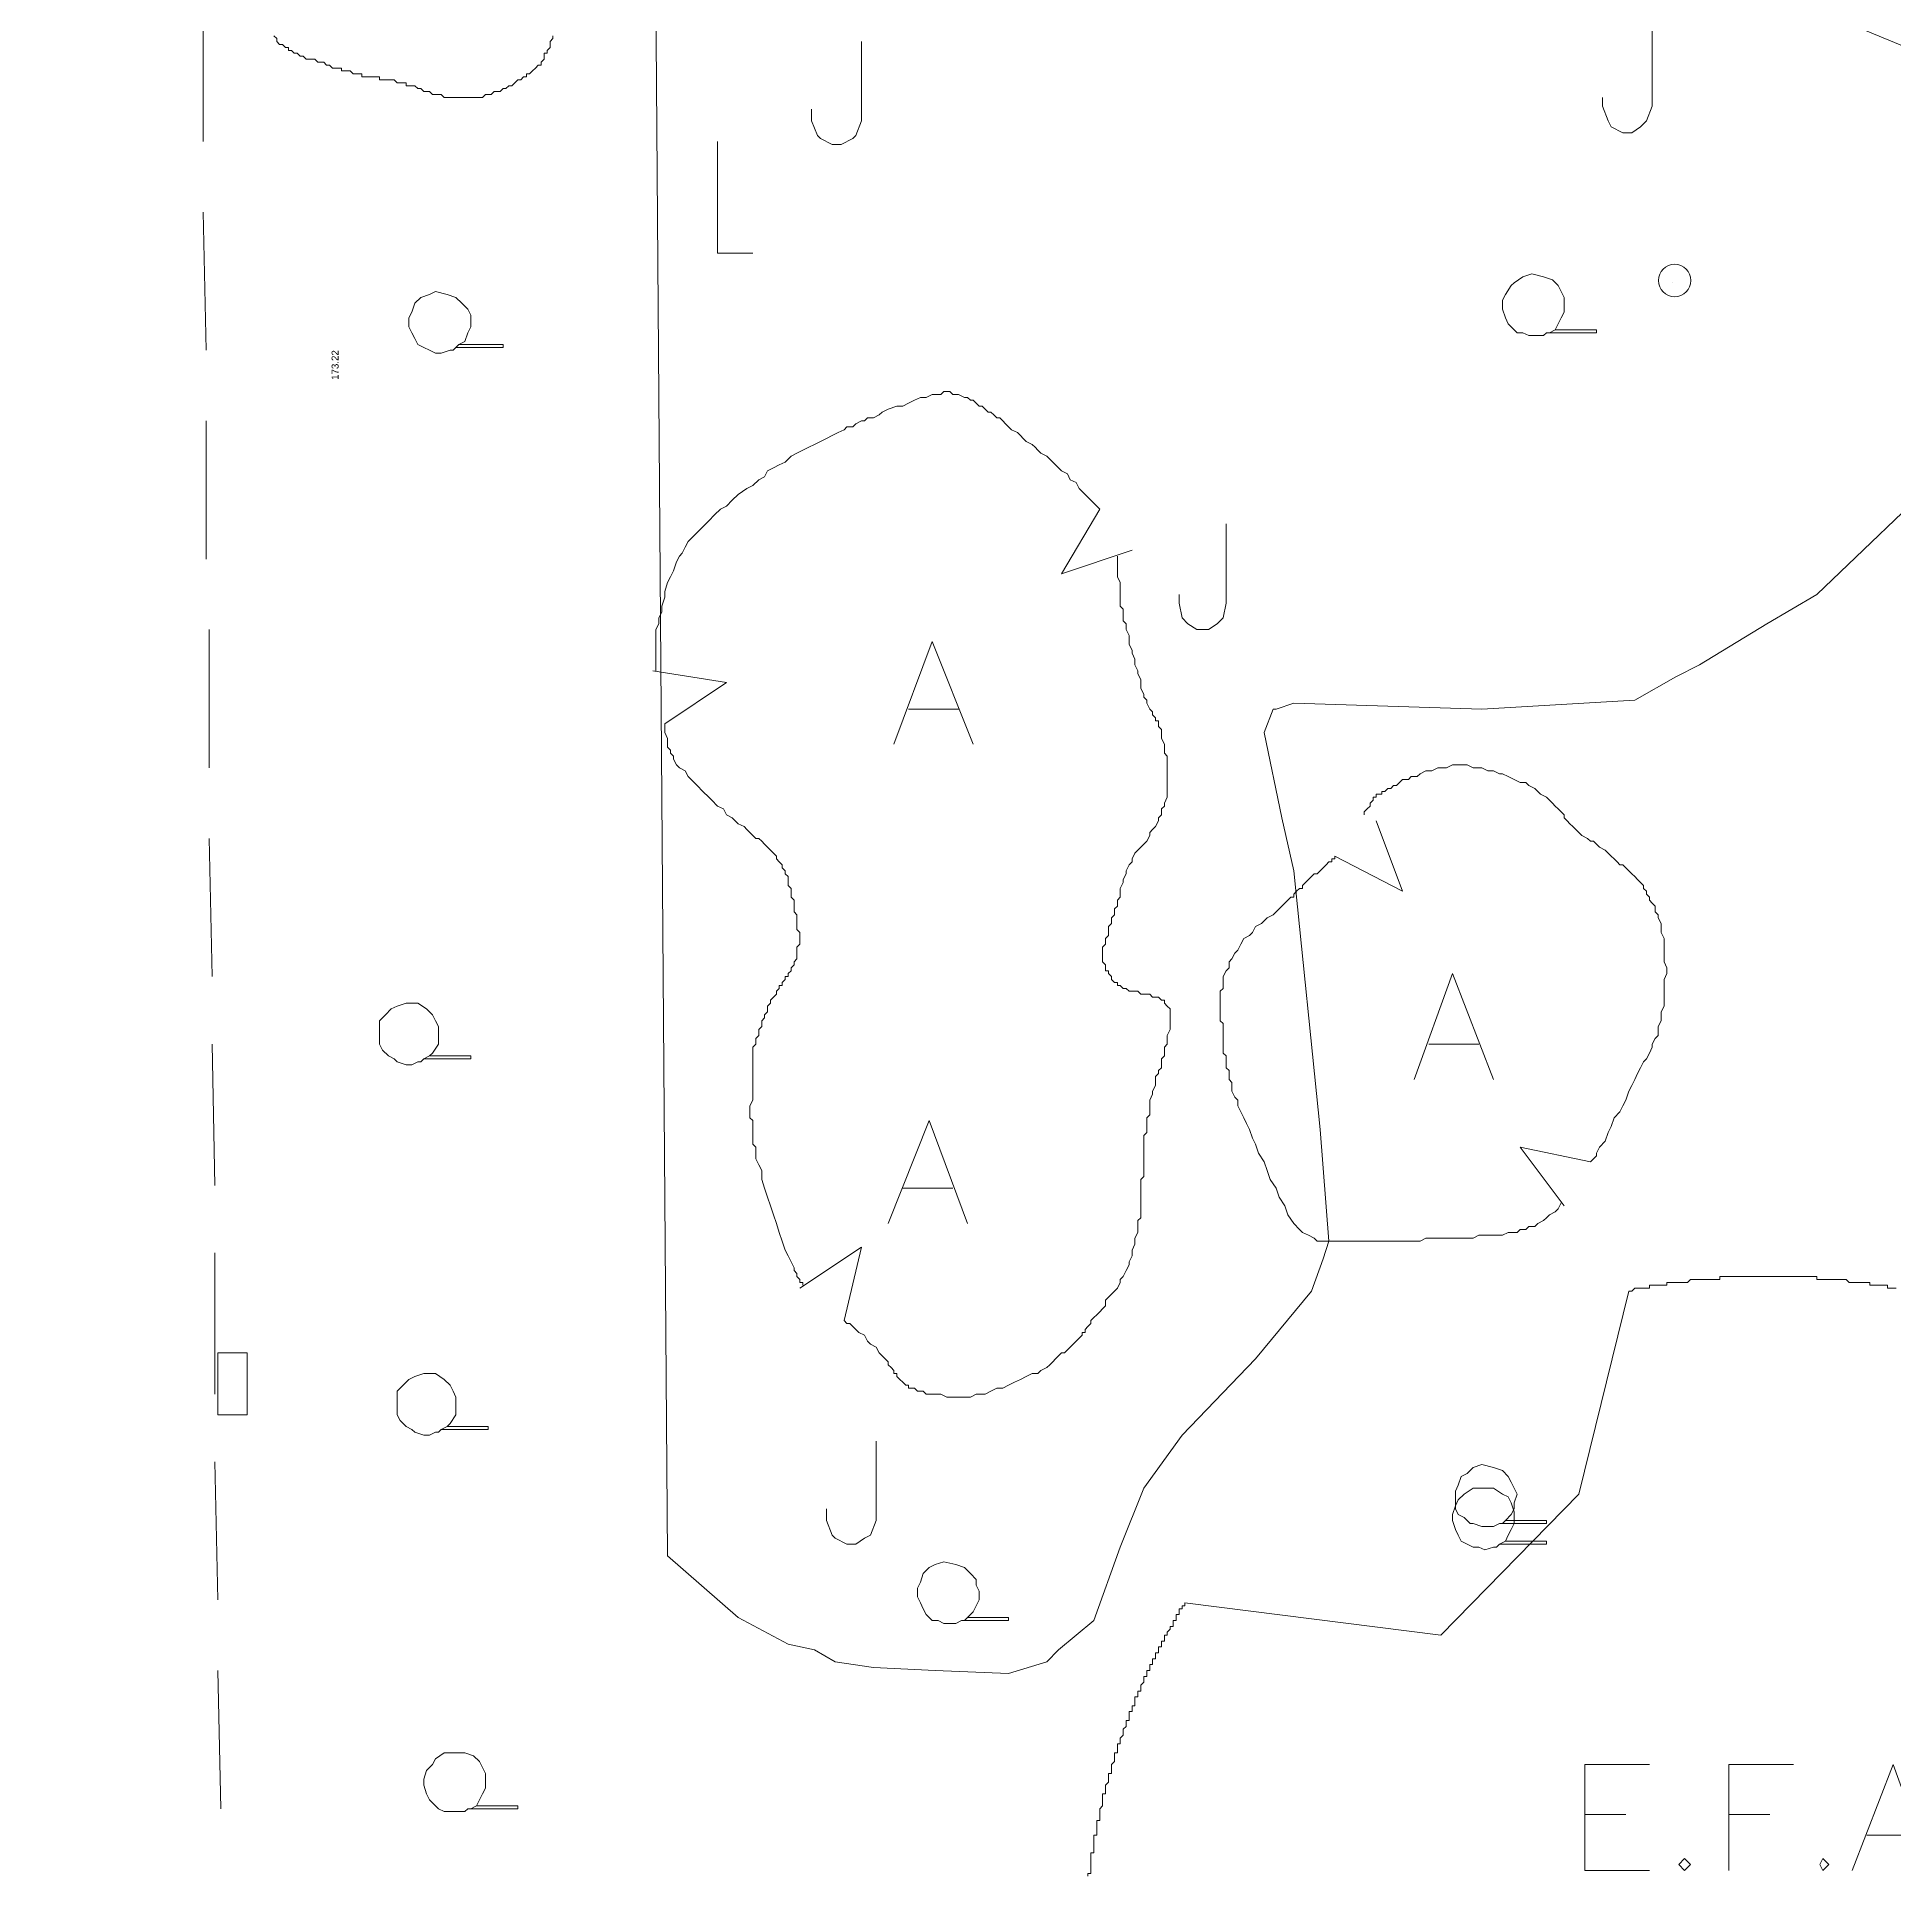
# Model space of a CAD drawing. Extents: x -2391 to 32076, y -11492 to 5852.
# Drawn here: x 4471.9 to 4525.4, y -1314.3 to -1261.4 of the extents above; entities that cross this region are included whole.
import ezdxf

# ---------------------------------------------------------------- set-up
doc = ezdxf.new("R2010")
doc.units = 0
doc.header["$LTSCALE"] = 7
doc.header["$PDSIZE"] = 0.02
doc.layers.get('0').update_dxf_attribs({"linetype": 'CONTINUOUS'})
doc.layers.get('DEFPOINTS').update_dxf_attribs({"linetype": 'CONTINUOUS'})
for name, color, linetype in [('ALVE-CT', 3, 'CONTINUOUS'), ('PDF_A133 - CANTEIRO_JARDIM_ESTUFA', 7, 'CONTINUOUS'), ('PDF_A139 - ESPACO_FISICO_ALTERADO', 7, 'CONTINUOUS'), ('PDF_C301 - MEIO_FIO_2D', 7, 'CONTINUOUS'), ('PDF_C317 - BOCA_LOBO', 7, 'CONTINUOUS'), ('PDF_F601 - LIMITE_VEGETACAO', 7, 'CONTINUOUS'), ('PDF_F602 - ARVORE_ISOLADA', 7, 'CONTINUOUS'), ('PDF_F604 - TXT_AGRUPAMENTO_ARVORE', 7, 'CONTINUOUS'), ('PDF_I902 - LUMINARIA', 7, 'CONTINUOUS'), ('PDF_I903 - POSTE', 7, 'CONTINUOUS')]:
    doc.layers.add(name, color=color, linetype=linetype)
doc.styles.add('ARIAL', font='arial.ttf')
doc.dimstyles.new('COTA50_limpa', dxfattribs={"dimscale": 0.5, "dimtxt": 0.4, "dimasz": 0.02, "dimexe": 0.2, "dimexo": 0.1, "dimgap": 0.02, "dimtad": 0, "dimzin": 4, "dimdsep": 46, "dimtxsty": 'ARIAL', "dimblk": 'NONE', "dimcen": 0.1, "dimdle": 0.2, "dimse1": 1, "dimse2": 1, "dimsd1": 1, "dimsd2": 1, "dimclrd": 1, "dimclre": 1, "dimclrt": 2, "dimadec": 0, "dimazin": 0, "dimtfac": 1, "dimtmove": 2, "dimatfit": 3, "dimldrblk": 'NONE', "dimfxl": 0.2, "dimtolj": 1, "dimtzin": 4, "dimarcsym": 0})

# ---------------------------------------------------------------- blocks, each defined once
blk = doc.blocks.new('*D24')
at = {"layer": 'DEFPOINTS', "color": 0, "transparency": 16777216}
for p in [(4484.843, -1184.242), (4480.514, -1357.464), (4482.133, -1357.464)]:
    blk.add_point(p, dxfattribs=at)
at = {"layer": 'ALVE-CT', "color": 2, "transparency": 16777216, "insert": (4480.514, -1270.853), "char_height": 0.2, "attachment_point": 5, "rotation": 90, "style": 'ARIAL'}
blk.add_mtext('\\A1;173.22', dxfattribs=at)
blk = doc.blocks.new('_NONE')
at = {"color": 0, "linetype": 'ByBlock'}
blk.add_circle((0, 0), 0.25, dxfattribs=at)

msp = doc.modelspace()

# ---------------------------------------------------------------- linework, layer by layer
at = {"layer": 'ALVE-CT'}
msp.add_circle((4550.796, -1271.53), 500, dxfattribs=at)
at = {"layer": 'PDF_A133 - CANTEIRO_JARDIM_ESTUFA', "lineweight": 9}
for points in [[(4525.989, -1261.794), (4520.063, -1259.339)], [(4489.753, -1260.185), (4490.092, -1305.142), (4492.124, -1306.92), (4493.563, -1307.682), (4494.325, -1307.851), (4494.918, -1308.19), (4496.018, -1308.359), (4497.796, -1308.444), (4499.913, -1308.528), (4501.013, -1308.19), (4501.352, -1307.851), (4502.368, -1307.004), (4503.13, -1304.888), (4503.807, -1303.194), (4504.908, -1301.67), (4507.024, -1299.469), (4508.633, -1297.522), (4508.972, -1296.591), (4509.141, -1296.083), (4508.887, -1292.865), (4508.125, -1285.415), (4507.786, -1283.891), (4507.278, -1281.436), (4507.532, -1280.758), (4507.617, -1280.758), (4508.125, -1280.589), (4513.544, -1280.758), (4517.946, -1280.504), (4519.131, -1279.827), (4519.809, -1279.489), (4521.756, -1278.303), (4523.195, -1277.457), (4527.005, -1273.816)], [(4518.454, -1261.116), (4518.454, -1263.402), (4518.285, -1263.826), (4518.115, -1263.995), (4517.861, -1264.164), (4517.607, -1264.164), (4517.269, -1263.995), (4517.184, -1263.826), (4517.015, -1263.402), (4517.015, -1263.148)], [(4495.68, -1261.54), (4495.68, -1263.826), (4495.51, -1264.249), (4495.426, -1264.334), (4495.087, -1264.503), (4494.833, -1264.503), (4494.494, -1264.334), (4494.41, -1264.249), (4494.24, -1263.826), (4494.24, -1263.487)], [(4506.178, -1275.425), (4506.178, -1277.711), (4506.093, -1278.134), (4505.924, -1278.303), (4505.67, -1278.473), (4505.331, -1278.473), (4505.077, -1278.303), (4504.908, -1278.134), (4504.823, -1277.711), (4504.823, -1277.457)], [(4496.103, -1301.84), (4496.103, -1304.126), (4495.934, -1304.549), (4495.764, -1304.634), (4495.51, -1304.803), (4495.256, -1304.803), (4494.918, -1304.634), (4494.833, -1304.549), (4494.664, -1304.126), (4494.664, -1303.787)]]:
    msp.add_lwpolyline(points, dxfattribs=at)
at = {"layer": 'PDF_A139 - ESPACO_FISICO_ALTERADO', "lineweight": 9}
for points in [[(4502.199, -1314.37), (4502.199, -1314.285), (4502.283, -1314.285), (4502.283, -1314.201), (4502.283, -1314.116), (4502.283, -1314.031), (4502.283, -1313.947), (4502.283, -1313.862), (4502.283, -1313.777), (4502.283, -1313.693), (4502.368, -1313.693), (4502.368, -1313.608), (4502.368, -1313.523), (4502.368, -1313.439), (4502.368, -1313.354), (4502.368, -1313.269), (4502.368, -1313.185), (4502.453, -1313.185), (4502.453, -1313.1), (4502.453, -1313.015), (4502.453, -1312.931), (4502.453, -1312.846), (4502.453, -1312.761), (4502.537, -1312.761), (4502.537, -1312.677), (4502.537, -1312.592), (4502.537, -1312.507), (4502.537, -1312.423), (4502.622, -1312.338), (4502.622, -1312.253), (4502.622, -1312.169), (4502.622, -1312.084), (4502.622, -1311.999), (4502.707, -1311.999), (4502.707, -1311.915), (4502.707, -1311.83), (4502.707, -1311.745), (4502.791, -1311.661), (4502.791, -1311.576), (4502.791, -1311.491), (4502.791, -1311.407), (4502.876, -1311.407), (4502.876, -1311.322), (4502.876, -1311.237), (4502.876, -1311.153), (4502.961, -1311.068), (4502.961, -1310.983), (4502.961, -1310.899), (4502.961, -1310.814), (4503.045, -1310.814), (4503.045, -1310.729), (4503.045, -1310.645), (4503.045, -1310.56), (4503.13, -1310.56), (4503.13, -1310.475), (4503.13, -1310.391), (4503.215, -1310.306), (4503.215, -1310.221), (4503.215, -1310.137), (4503.299, -1310.052), (4503.299, -1309.967), (4503.299, -1309.883), (4503.384, -1309.883), (4503.384, -1309.798), (4503.384, -1309.713), (4503.384, -1309.629), (4503.469, -1309.629), (4503.469, -1309.544), (4503.469, -1309.46), (4503.553, -1309.46), (4503.553, -1309.375), (4503.553, -1309.29), (4503.553, -1309.206), (4503.638, -1309.206), (4503.638, -1309.121), (4503.638, -1309.036), (4503.723, -1309.036), (4503.723, -1308.952), (4503.723, -1308.867), (4503.807, -1308.782), (4503.807, -1308.698), (4503.807, -1308.613), (4503.892, -1308.613), (4503.892, -1308.528), (4503.892, -1308.444), (4503.977, -1308.444), (4503.977, -1308.359), (4503.977, -1308.274), (4504.061, -1308.274), (4504.061, -1308.19), (4504.061, -1308.105), (4504.146, -1308.105), (4504.146, -1308.02), (4504.146, -1307.936), (4504.231, -1307.936), (4504.231, -1307.851), (4504.231, -1307.766), (4504.315, -1307.766), (4504.315, -1307.682), (4504.315, -1307.597), (4504.4, -1307.597), (4504.4, -1307.512), (4504.4, -1307.428), (4504.485, -1307.428), (4504.485, -1307.343), (4504.569, -1307.258), (4504.569, -1307.174), (4504.654, -1307.174), (4504.654, -1307.089), (4504.654, -1307.004), (4504.739, -1307.004), (4504.739, -1306.92), (4504.739, -1306.835), (4504.823, -1306.835), (4504.823, -1306.75), (4504.823, -1306.666), (4504.908, -1306.666), (4504.908, -1306.581), (4504.993, -1306.581), (4504.993, -1306.496), (4512.358, -1307.428), (4516.337, -1303.364), (4517.777, -1297.522), (4517.861, -1297.522), (4517.946, -1297.437), (4518.031, -1297.437), (4518.115, -1297.437), (4518.2, -1297.437), (4518.285, -1297.437), (4518.369, -1297.437), (4518.369, -1297.353), (4518.454, -1297.353), (4518.539, -1297.353), (4518.623, -1297.353), (4518.708, -1297.353), (4518.793, -1297.353), (4518.877, -1297.353), (4518.877, -1297.268), (4518.962, -1297.268), (4519.047, -1297.268), (4519.131, -1297.268), (4519.216, -1297.268), (4519.301, -1297.268), (4519.385, -1297.268), (4519.47, -1297.268), (4519.555, -1297.183), (4519.639, -1297.183), (4519.724, -1297.183), (4519.809, -1297.183), (4519.893, -1297.183), (4519.978, -1297.183), (4520.063, -1297.183), (4520.147, -1297.183), (4520.232, -1297.183), (4520.317, -1297.183), (4520.401, -1297.183), (4520.401, -1297.099), (4520.486, -1297.099), (4520.571, -1297.099), (4520.655, -1297.099), (4520.74, -1297.099), (4520.825, -1297.099), (4520.909, -1297.099), (4520.994, -1297.099), (4521.079, -1297.099), (4521.163, -1297.099), (4521.248, -1297.099), (4521.333, -1297.099), (4521.417, -1297.099), (4521.502, -1297.099), (4521.587, -1297.099), (4521.671, -1297.099), (4521.756, -1297.099), (4521.841, -1297.099), (4521.925, -1297.099), (4522.01, -1297.099), (4522.095, -1297.099), (4522.179, -1297.099), (4522.264, -1297.099), (4522.349, -1297.099), (4522.433, -1297.099), (4522.518, -1297.099), (4522.603, -1297.099), (4522.687, -1297.099), (4522.772, -1297.099), (4522.857, -1297.099), (4522.941, -1297.099), (4523.026, -1297.099), (4523.111, -1297.099), (4523.195, -1297.099), (4523.195, -1297.183), (4523.28, -1297.183), (4523.365, -1297.183), (4523.449, -1297.183), (4523.534, -1297.183), (4523.619, -1297.183), (4523.703, -1297.183), (4523.788, -1297.183), (4523.873, -1297.183), (4523.957, -1297.183), (4524.042, -1297.183), (4524.127, -1297.268), (4524.211, -1297.268), (4524.296, -1297.268), (4524.381, -1297.268), (4524.465, -1297.268), (4524.55, -1297.268), (4524.635, -1297.268), (4524.719, -1297.268), (4524.719, -1297.353), (4524.804, -1297.353), (4524.889, -1297.353), (4524.973, -1297.353), (4525.058, -1297.353), (4525.142, -1297.353), (4525.227, -1297.353), (4525.227, -1297.437), (4525.312, -1297.437), (4525.396, -1297.437), (4525.481, -1297.437)], [(4518.369, -1314.201), (4516.507, -1314.201), (4516.507, -1311.153), (4518.369, -1311.153)], [(4520.655, -1314.201), (4520.655, -1311.153), (4522.518, -1311.153)], [(4524.211, -1314.201), (4525.396, -1311.153), (4526.497, -1314.201)], [(4516.507, -1312.592), (4517.692, -1312.592)], [(4520.655, -1312.592), (4521.841, -1312.592)], [(4524.635, -1313.185), (4526.074, -1313.185)]]:
    msp.add_lwpolyline(points, dxfattribs=at)
for points in [[(4519.385, -1313.862), (4519.216, -1314.031), (4519.385, -1314.201), (4519.555, -1314.031)], [(4523.365, -1313.862), (4523.28, -1314.031), (4523.365, -1314.201), (4523.534, -1314.031)]]:
    msp.add_lwpolyline(points, close=True, dxfattribs=at)
at = {"layer": 'PDF_C301 - MEIO_FIO_2D', "lineweight": 9}
for points in [[(4476.715, -1260.439), (4476.715, -1264.418)], [(4476.715, -1266.45), (4476.799, -1270.43)], [(4476.799, -1272.461), (4476.799, -1276.441)], [(4476.884, -1278.473), (4476.884, -1282.452)], [(4476.884, -1284.484), (4476.969, -1288.463)], [(4476.969, -1290.41), (4477.053, -1294.474)], [(4477.053, -1296.421), (4477.053, -1300.485)], [(4477.053, -1302.432), (4477.138, -1306.412)], [(4477.138, -1308.444), (4477.223, -1312.423)]]:
    msp.add_lwpolyline(points, dxfattribs=at)
at = {"layer": 'PDF_C317 - BOCA_LOBO', "lineweight": 9}
msp.add_lwpolyline([(4477.138, -1299.3), (4477.138, -1301.078), (4477.985, -1301.078), (4477.985, -1299.3)], close=True, dxfattribs=at)
at = {"layer": 'PDF_F601 - LIMITE_VEGETACAO', "lineweight": 9}
for points in [[(4486.79, -1261.37), (4486.79, -1261.455), (4486.705, -1261.54), (4486.705, -1261.624), (4486.705, -1261.709), (4486.62, -1261.794), (4486.62, -1261.878), (4486.536, -1261.878), (4486.536, -1261.963), (4486.536, -1262.048), (4486.451, -1262.132), (4486.451, -1262.217), (4486.366, -1262.217), (4486.282, -1262.302), (4486.197, -1262.386), (4486.113, -1262.471), (4486.028, -1262.471), (4486.028, -1262.556), (4485.943, -1262.556), (4485.859, -1262.64), (4485.774, -1262.64), (4485.689, -1262.725), (4485.605, -1262.81), (4485.52, -1262.81), (4485.435, -1262.894), (4485.351, -1262.894), (4485.266, -1262.979), (4485.097, -1262.979), (4485.012, -1263.064), (4484.927, -1263.064), (4484.843, -1263.064), (4484.758, -1263.148), (4484.673, -1263.148), (4484.589, -1263.148), (4484.504, -1263.148), (4484.419, -1263.148), (4484.25, -1263.148), (4484.165, -1263.148), (4484.081, -1263.148), (4483.996, -1263.148), (4483.827, -1263.148), (4483.742, -1263.148), (4483.657, -1263.148), (4483.573, -1263.064), (4483.488, -1263.064), (4483.403, -1263.064), (4483.319, -1263.064), (4483.234, -1262.979), (4483.149, -1262.979), (4483.065, -1262.979), (4482.98, -1262.894), (4482.895, -1262.894), (4482.811, -1262.81), (4482.726, -1262.81), (4482.641, -1262.81), (4482.557, -1262.81), (4482.557, -1262.725), (4482.472, -1262.725), (4482.387, -1262.725), (4482.303, -1262.725), (4482.218, -1262.64), (4482.133, -1262.64), (4482.049, -1262.64), (4481.964, -1262.64), (4481.879, -1262.64), (4481.795, -1262.64), (4481.795, -1262.556), (4481.71, -1262.556), (4481.625, -1262.556), (4481.541, -1262.556), (4481.456, -1262.556), (4481.371, -1262.556), (4481.287, -1262.556), (4481.287, -1262.471), (4481.202, -1262.471), (4481.117, -1262.471), (4481.033, -1262.471), (4480.948, -1262.386), (4480.863, -1262.386), (4480.779, -1262.386), (4480.694, -1262.386), (4480.694, -1262.302), (4480.609, -1262.302), (4480.525, -1262.302), (4480.44, -1262.302), (4480.355, -1262.217), (4480.271, -1262.217), (4480.186, -1262.132), (4480.101, -1262.132), (4480.017, -1262.132), (4479.932, -1262.048), (4479.847, -1262.048), (4479.678, -1262.048), (4479.593, -1261.963), (4479.509, -1261.963), (4479.424, -1261.878), (4479.339, -1261.878), (4479.255, -1261.794), (4479.17, -1261.794), (4479.17, -1261.709), (4479.085, -1261.709), (4479.001, -1261.624), (4478.916, -1261.624), (4478.831, -1261.54), (4478.831, -1261.455), (4478.747, -1261.37)], [(4489.753, -1279.658), (4489.753, -1279.573), (4489.753, -1279.489), (4489.753, -1279.404), (4489.753, -1279.235), (4489.753, -1279.15), (4489.753, -1279.065), (4489.753, -1278.981), (4489.753, -1278.896), (4489.753, -1278.727), (4489.753, -1278.642), (4489.753, -1278.473), (4489.838, -1278.303), (4489.838, -1278.134), (4489.922, -1277.965), (4489.922, -1277.795), (4490.007, -1277.541), (4490.007, -1277.372), (4490.092, -1277.118), (4490.176, -1276.949), (4490.261, -1276.779), (4490.346, -1276.525), (4490.43, -1276.356), (4490.515, -1276.271), (4490.6, -1276.102), (4490.684, -1275.933), (4490.854, -1275.763), (4490.938, -1275.679), (4491.108, -1275.509), (4491.277, -1275.34), (4491.446, -1275.171), (4491.616, -1275.001), (4491.785, -1274.917), (4491.954, -1274.747), (4492.124, -1274.578), (4492.378, -1274.409), (4492.547, -1274.324), (4492.716, -1274.155), (4492.886, -1274.07), (4492.97, -1273.901), (4493.14, -1273.816), (4493.309, -1273.731), (4493.478, -1273.647), (4493.648, -1273.477), (4493.817, -1273.393), (4493.986, -1273.308), (4494.156, -1273.223), (4494.325, -1273.139), (4494.494, -1273.054), (4494.664, -1272.969), (4494.833, -1272.885), (4495.002, -1272.8), (4495.172, -1272.715), (4495.256, -1272.631), (4495.426, -1272.631), (4495.51, -1272.546), (4495.68, -1272.461), (4495.764, -1272.461), (4495.849, -1272.377), (4496.018, -1272.377), (4496.187, -1272.292), (4496.272, -1272.207), (4496.441, -1272.123), (4496.695, -1272.038), (4496.865, -1272.038), (4497.034, -1271.953), (4497.203, -1271.869), (4497.373, -1271.784), (4497.542, -1271.784), (4497.711, -1271.699), (4497.796, -1271.699), (4497.965, -1271.699), (4498.05, -1271.615), (4498.135, -1271.615), (4498.219, -1271.615), (4498.304, -1271.699), (4498.389, -1271.699), (4498.473, -1271.699), (4498.643, -1271.784), (4498.727, -1271.784), (4498.812, -1271.869), (4498.897, -1271.869), (4498.981, -1271.953), (4499.066, -1272.038), (4499.151, -1272.038), (4499.235, -1272.123), (4499.32, -1272.207), (4499.405, -1272.207), (4499.489, -1272.292), (4499.574, -1272.377), (4499.659, -1272.377), (4499.743, -1272.461), (4499.828, -1272.546), (4499.913, -1272.631), (4499.997, -1272.715), (4500.167, -1272.8), (4500.251, -1272.885), (4500.336, -1272.969), (4500.421, -1273.054), (4500.59, -1273.139), (4500.675, -1273.223), (4500.759, -1273.308), (4500.844, -1273.393), (4501.013, -1273.477), (4501.098, -1273.562), (4501.267, -1273.731), (4501.352, -1273.816), (4501.437, -1273.901), (4501.606, -1273.985), (4501.691, -1274.155), (4501.86, -1274.239), (4501.945, -1274.409), (4502.114, -1274.578), (4502.199, -1274.663), (4502.368, -1274.832), (4502.453, -1274.917), (4502.537, -1275.001), (4501.437, -1276.864), (4503.469, -1276.187)], [(4493.902, -1297.437), (4495.68, -1296.252), (4495.172, -1298.369), (4495.256, -1298.453), (4495.341, -1298.453), (4495.426, -1298.538), (4495.595, -1298.707), (4495.764, -1298.792), (4495.849, -1298.961), (4495.934, -1299.046), (4496.103, -1299.131), (4496.187, -1299.3), (4496.272, -1299.385), (4496.357, -1299.469), (4496.441, -1299.554), (4496.441, -1299.639), (4496.526, -1299.723), (4496.611, -1299.808), (4496.611, -1299.892), (4496.695, -1299.892), (4496.695, -1299.977), (4496.78, -1300.062), (4496.865, -1300.146), (4496.949, -1300.231), (4497.034, -1300.231), (4497.034, -1300.316), (4497.119, -1300.316), (4497.203, -1300.316), (4497.288, -1300.4), (4497.373, -1300.4), (4497.457, -1300.4), (4497.542, -1300.485), (4497.627, -1300.485), (4497.711, -1300.485), (4497.881, -1300.485), (4497.965, -1300.485), (4498.135, -1300.57), (4498.219, -1300.57), (4498.304, -1300.57), (4498.473, -1300.57), (4498.558, -1300.57), (4498.727, -1300.57), (4498.812, -1300.57), (4498.981, -1300.485), (4499.151, -1300.485), (4499.235, -1300.485), (4499.405, -1300.4), (4499.574, -1300.316), (4499.743, -1300.316), (4499.913, -1300.231), (4500.082, -1300.146), (4500.251, -1300.062), (4500.421, -1299.977), (4500.59, -1299.892), (4500.759, -1299.892), (4500.844, -1299.808), (4501.013, -1299.723), (4501.098, -1299.639), (4501.183, -1299.554), (4501.267, -1299.469), (4501.352, -1299.385), (4501.437, -1299.3), (4501.521, -1299.3), (4501.606, -1299.215), (4501.691, -1299.131), (4501.775, -1299.046), (4501.86, -1298.961), (4501.945, -1298.877), (4502.029, -1298.792), (4502.029, -1298.707), (4502.114, -1298.707), (4502.114, -1298.623), (4502.199, -1298.538), (4502.283, -1298.453), (4502.283, -1298.369), (4502.368, -1298.284), (4502.453, -1298.199), (4502.537, -1298.115), (4502.622, -1298.03), (4502.707, -1297.945), (4502.707, -1297.776), (4502.791, -1297.691), (4502.876, -1297.607), (4502.961, -1297.522), (4503.045, -1297.437), (4503.13, -1297.268), (4503.13, -1297.183), (4503.215, -1297.099), (4503.299, -1296.929), (4503.384, -1296.76), (4503.384, -1296.675), (4503.469, -1296.506), (4503.469, -1296.337), (4503.553, -1296.167), (4503.553, -1295.998), (4503.638, -1295.829), (4503.638, -1295.659), (4503.638, -1295.49), (4503.723, -1295.405), (4503.723, -1295.236), (4503.723, -1295.151), (4503.723, -1294.982), (4503.723, -1294.897), (4503.723, -1294.728), (4503.723, -1294.643), (4503.723, -1294.559), (4503.723, -1294.474), (4503.723, -1294.305), (4503.807, -1294.22), (4503.807, -1294.135), (4503.807, -1294.051), (4503.807, -1293.966), (4503.807, -1293.881), (4503.807, -1293.712), (4503.807, -1293.627), (4503.807, -1293.543), (4503.807, -1293.458), (4503.807, -1293.373), (4503.807, -1293.289), (4503.807, -1293.204), (4503.807, -1293.035), (4503.892, -1292.95), (4503.892, -1292.781), (4503.892, -1292.696), (4503.892, -1292.527), (4503.977, -1292.442), (4503.977, -1292.273), (4503.977, -1292.103), (4503.977, -1292.019), (4504.061, -1291.849), (4504.061, -1291.765), (4504.146, -1291.595), (4504.146, -1291.511), (4504.146, -1291.341), (4504.231, -1291.257), (4504.231, -1291.172), (4504.315, -1291.087), (4504.315, -1291.003), (4504.315, -1290.918), (4504.315, -1290.833), (4504.4, -1290.749), (4504.4, -1290.664), (4504.4, -1290.579), (4504.4, -1290.495), (4504.485, -1290.41), (4504.485, -1290.325), (4504.485, -1290.241), (4504.485, -1290.156), (4504.569, -1289.987), (4504.569, -1289.902), (4504.569, -1289.818), (4504.569, -1289.733), (4504.569, -1289.648), (4504.569, -1289.564), (4504.569, -1289.479), (4504.569, -1289.394), (4504.485, -1289.31), (4504.4, -1289.225), (4504.4, -1289.14), (4504.315, -1289.14), (4504.231, -1289.056), (4504.061, -1289.056), (4503.977, -1288.971), (4503.892, -1288.971), (4503.723, -1288.971), (4503.638, -1288.886), (4503.469, -1288.886), (4503.384, -1288.886), (4503.299, -1288.802), (4503.215, -1288.802), (4503.13, -1288.717), (4503.045, -1288.717), (4503.045, -1288.632), (4502.961, -1288.632), (4502.876, -1288.548), (4502.876, -1288.463), (4502.791, -1288.378), (4502.791, -1288.294), (4502.707, -1288.294), (4502.707, -1288.209), (4502.707, -1288.124), (4502.622, -1288.04), (4502.622, -1287.955), (4502.622, -1287.87), (4502.622, -1287.701), (4502.622, -1287.616), (4502.707, -1287.532), (4502.707, -1287.447), (4502.707, -1287.362), (4502.791, -1287.278), (4502.791, -1287.108), (4502.791, -1287.024), (4502.876, -1286.939), (4502.876, -1286.77), (4502.961, -1286.685), (4502.961, -1286.516), (4503.045, -1286.431), (4503.045, -1286.262), (4503.13, -1286.177), (4503.13, -1286.008), (4503.13, -1285.923), (4503.215, -1285.754), (4503.215, -1285.669), (4503.299, -1285.5), (4503.299, -1285.415), (4503.384, -1285.246), (4503.469, -1285.161), (4503.469, -1285.076), (4503.553, -1284.907), (4503.638, -1284.822), (4503.723, -1284.738), (4503.807, -1284.653), (4503.892, -1284.568), (4503.977, -1284.399), (4503.977, -1284.314), (4504.061, -1284.23), (4504.146, -1284.145), (4504.231, -1283.976), (4504.231, -1283.891), (4504.315, -1283.806), (4504.315, -1283.637), (4504.4, -1283.552), (4504.4, -1283.468), (4504.485, -1283.298), (4504.485, -1283.214), (4504.485, -1283.129), (4504.485, -1282.96), (4504.485, -1282.875), (4504.485, -1282.706), (4504.485, -1282.621), (4504.485, -1282.536), (4504.485, -1282.367), (4504.485, -1282.282), (4504.485, -1282.113), (4504.4, -1282.028), (4504.4, -1281.859), (4504.4, -1281.774), (4504.315, -1281.605), (4504.315, -1281.52), (4504.315, -1281.436), (4504.315, -1281.351), (4504.231, -1281.266), (4504.231, -1281.182), (4504.231, -1281.097), (4504.146, -1281.097), (4504.146, -1281.012), (4504.061, -1280.928), (4504.061, -1280.843), (4503.977, -1280.758), (4503.892, -1280.589), (4503.892, -1280.504), (4503.807, -1280.42), (4503.807, -1280.335), (4503.723, -1280.166), (4503.723, -1280.081), (4503.723, -1279.912), (4503.638, -1279.743), (4503.638, -1279.658), (4503.553, -1279.489), (4503.553, -1279.319), (4503.469, -1279.15), (4503.469, -1279.065), (4503.384, -1278.896), (4503.384, -1278.727), (4503.384, -1278.642), (4503.299, -1278.473), (4503.299, -1278.388), (4503.299, -1278.303), (4503.215, -1278.219), (4503.215, -1278.134), (4503.215, -1278.049), (4503.215, -1277.965), (4503.215, -1277.88), (4503.13, -1277.795), (4503.13, -1277.711), (4503.13, -1277.626), (4503.13, -1277.541), (4503.13, -1277.457), (4503.13, -1277.372), (4503.13, -1277.203), (4503.13, -1277.118), (4503.045, -1276.949), (4503.045, -1276.864), (4503.045, -1276.695), (4503.045, -1276.525), (4503.045, -1276.356)], [(4493.986, -1297.353), (4493.986, -1297.268), (4493.902, -1297.268), (4493.902, -1297.183), (4493.817, -1297.099), (4493.817, -1297.014), (4493.732, -1296.929), (4493.732, -1296.845), (4493.648, -1296.675), (4493.563, -1296.506), (4493.478, -1296.337), (4493.394, -1296.083), (4493.309, -1295.829), (4493.224, -1295.575), (4493.14, -1295.321), (4493.055, -1295.067), (4492.97, -1294.813), (4492.886, -1294.559), (4492.801, -1294.305), (4492.801, -1294.051), (4492.716, -1293.881), (4492.632, -1293.712), (4492.632, -1293.543), (4492.632, -1293.373), (4492.547, -1293.289), (4492.547, -1293.119), (4492.547, -1293.035), (4492.547, -1292.95), (4492.547, -1292.865), (4492.547, -1292.781), (4492.547, -1292.611), (4492.462, -1292.527), (4492.462, -1292.442), (4492.462, -1292.273), (4492.462, -1292.188), (4492.547, -1292.019), (4492.547, -1291.849), (4492.547, -1291.765), (4492.547, -1291.595), (4492.547, -1291.426), (4492.547, -1291.341), (4492.547, -1291.172), (4492.547, -1291.087), (4492.547, -1291.003), (4492.547, -1290.918), (4492.547, -1290.833), (4492.547, -1290.749), (4492.547, -1290.664), (4492.547, -1290.579), (4492.547, -1290.495), (4492.632, -1290.41), (4492.632, -1290.325), (4492.632, -1290.241), (4492.716, -1290.156), (4492.716, -1289.987), (4492.801, -1289.902), (4492.801, -1289.818), (4492.801, -1289.733), (4492.886, -1289.648), (4492.886, -1289.564), (4492.97, -1289.479), (4492.97, -1289.394), (4492.97, -1289.31), (4493.055, -1289.225), (4493.055, -1289.14), (4493.14, -1289.056), (4493.224, -1288.971), (4493.224, -1288.886), (4493.309, -1288.802), (4493.309, -1288.717), (4493.394, -1288.717), (4493.394, -1288.632), (4493.478, -1288.548), (4493.478, -1288.463), (4493.563, -1288.463), (4493.563, -1288.378), (4493.648, -1288.294), (4493.648, -1288.209), (4493.732, -1288.124), (4493.732, -1288.04), (4493.817, -1287.955), (4493.817, -1287.87), (4493.817, -1287.786), (4493.817, -1287.701), (4493.817, -1287.616), (4493.902, -1287.532), (4493.902, -1287.447), (4493.902, -1287.362), (4493.902, -1287.193), (4493.817, -1287.108), (4493.817, -1287.024), (4493.817, -1286.939), (4493.817, -1286.854), (4493.817, -1286.685), (4493.732, -1286.6), (4493.732, -1286.516), (4493.732, -1286.346), (4493.732, -1286.262), (4493.648, -1286.177), (4493.648, -1286.092), (4493.648, -1285.923), (4493.563, -1285.838), (4493.563, -1285.754), (4493.563, -1285.669), (4493.563, -1285.584), (4493.478, -1285.5), (4493.478, -1285.415), (4493.394, -1285.33), (4493.394, -1285.246), (4493.309, -1285.161), (4493.224, -1285.076), (4493.224, -1284.992), (4493.14, -1284.907), (4493.055, -1284.822), (4492.97, -1284.738), (4492.886, -1284.653), (4492.801, -1284.568), (4492.716, -1284.484), (4492.632, -1284.484), (4492.547, -1284.399), (4492.462, -1284.314), (4492.378, -1284.23), (4492.293, -1284.145), (4492.124, -1284.06), (4492.039, -1283.976), (4491.954, -1283.891), (4491.785, -1283.806), (4491.7, -1283.637), (4491.531, -1283.552), (4491.362, -1283.383), (4491.277, -1283.298), (4491.108, -1283.129), (4490.938, -1282.96), (4490.854, -1282.875), (4490.684, -1282.706), (4490.6, -1282.536), (4490.43, -1282.452), (4490.346, -1282.367), (4490.261, -1282.198), (4490.261, -1282.113), (4490.176, -1282.028), (4490.176, -1281.944), (4490.092, -1281.859), (4490.092, -1281.69), (4490.092, -1281.605), (4490.007, -1281.436), (4490.007, -1281.351), (4490.007, -1281.266), (4490.007, -1281.182), (4491.785, -1279.997), (4489.668, -1279.658)], [(4510.157, -1283.806), (4510.157, -1283.722), (4510.242, -1283.637), (4510.326, -1283.552), (4510.326, -1283.468), (4510.411, -1283.383), (4510.411, -1283.298), (4510.496, -1283.298), (4510.496, -1283.214), (4510.58, -1283.214), (4510.665, -1283.214), (4510.665, -1283.129), (4510.75, -1283.129), (4510.834, -1283.044), (4510.919, -1283.044), (4511.004, -1282.96), (4511.088, -1282.96), (4511.173, -1282.875), (4511.258, -1282.79), (4511.427, -1282.79), (4511.512, -1282.706), (4511.681, -1282.706), (4511.766, -1282.621), (4511.935, -1282.536), (4512.104, -1282.536), (4512.274, -1282.452), (4512.358, -1282.452), (4512.528, -1282.452), (4512.697, -1282.367), (4512.866, -1282.367), (4512.951, -1282.367), (4513.12, -1282.367), (4513.29, -1282.452), (4513.374, -1282.452), (4513.544, -1282.452), (4513.713, -1282.536), (4513.882, -1282.536), (4514.052, -1282.621), (4514.136, -1282.621), (4514.306, -1282.706), (4514.475, -1282.79), (4514.644, -1282.875), (4514.814, -1282.875), (4514.898, -1282.96), (4515.068, -1283.044), (4515.152, -1283.129), (4515.237, -1283.214), (4515.406, -1283.298), (4515.491, -1283.383), (4515.575, -1283.468), (4515.66, -1283.552), (4515.745, -1283.637), (4515.829, -1283.722), (4515.914, -1283.806), (4515.914, -1283.891), (4515.999, -1283.976), (4516.083, -1284.06), (4516.168, -1284.145), (4516.253, -1284.23), (4516.337, -1284.314), (4516.422, -1284.399), (4516.591, -1284.484), (4516.676, -1284.568), (4516.761, -1284.568), (4516.845, -1284.653), (4516.93, -1284.738), (4517.099, -1284.822), (4517.184, -1284.907), (4517.269, -1284.992), (4517.353, -1285.076), (4517.438, -1285.161), (4517.523, -1285.246), (4517.607, -1285.246), (4517.692, -1285.33), (4517.777, -1285.415), (4517.861, -1285.5), (4517.946, -1285.584), (4518.031, -1285.669), (4518.115, -1285.754), (4518.2, -1285.838), (4518.2, -1285.923), (4518.285, -1286.008), (4518.285, -1286.092), (4518.369, -1286.177), (4518.369, -1286.262), (4518.454, -1286.346), (4518.539, -1286.431), (4518.539, -1286.6), (4518.623, -1286.685), (4518.623, -1286.77), (4518.708, -1286.939), (4518.708, -1287.108), (4518.708, -1287.193), (4518.793, -1287.362), (4518.793, -1287.532), (4518.793, -1287.701), (4518.793, -1287.87), (4518.793, -1288.04), (4518.877, -1288.209), (4518.877, -1288.378), (4518.793, -1288.548), (4518.793, -1288.717), (4518.793, -1288.886), (4518.793, -1289.056), (4518.793, -1289.225), (4518.793, -1289.31), (4518.708, -1289.479), (4518.708, -1289.648), (4518.708, -1289.733), (4518.623, -1289.902), (4518.623, -1289.987), (4518.623, -1290.156), (4518.539, -1290.241), (4518.454, -1290.41), (4518.454, -1290.495), (4518.369, -1290.664), (4518.285, -1290.833), (4518.2, -1290.918), (4518.115, -1291.087), (4518.031, -1291.257), (4517.946, -1291.426), (4517.861, -1291.595), (4517.777, -1291.765), (4517.692, -1292.019), (4517.607, -1292.188), (4517.523, -1292.357), (4517.353, -1292.527), (4517.269, -1292.781), (4517.184, -1292.95), (4517.099, -1293.204), (4516.93, -1293.373), (4516.845, -1293.543), (4516.845, -1293.627), (4516.761, -1293.712), (4516.676, -1293.797), (4514.644, -1293.373), (4515.914, -1295.067)], [(4510.496, -1283.976), (4511.258, -1286.008), (4509.31, -1284.992), (4509.31, -1285.076), (4509.226, -1285.076), (4509.226, -1285.161), (4509.141, -1285.161), (4509.056, -1285.246), (4508.972, -1285.33), (4508.887, -1285.415), (4508.802, -1285.5), (4508.718, -1285.5), (4508.633, -1285.584), (4508.548, -1285.669), (4508.464, -1285.754), (4508.379, -1285.838), (4508.379, -1285.923), (4508.294, -1285.923), (4508.21, -1286.008), (4508.125, -1286.092), (4508.125, -1286.177), (4508.04, -1286.177), (4507.956, -1286.262), (4507.871, -1286.346), (4507.786, -1286.431), (4507.702, -1286.516), (4507.617, -1286.6), (4507.532, -1286.685), (4507.363, -1286.77), (4507.278, -1286.854), (4507.194, -1286.939), (4507.024, -1287.024), (4506.94, -1287.193), (4506.855, -1287.278), (4506.686, -1287.362), (4506.601, -1287.532), (4506.516, -1287.701), (4506.432, -1287.786), (4506.347, -1287.955), (4506.262, -1288.04), (4506.262, -1288.209), (4506.178, -1288.294), (4506.093, -1288.463), (4506.093, -1288.548), (4506.093, -1288.717), (4506.093, -1288.802), (4506.008, -1288.886), (4506.008, -1289.056), (4506.008, -1289.14), (4506.008, -1289.225), (4506.008, -1289.31), (4506.008, -1289.394), (4506.008, -1289.479), (4506.008, -1289.564), (4506.008, -1289.648), (4506.008, -1289.733), (4506.093, -1289.818), (4506.093, -1289.987), (4506.093, -1290.072), (4506.093, -1290.156), (4506.093, -1290.241), (4506.093, -1290.41), (4506.093, -1290.495), (4506.093, -1290.579), (4506.093, -1290.664), (4506.178, -1290.749), (4506.178, -1290.833), (4506.178, -1290.918), (4506.178, -1291.003), (4506.178, -1291.087), (4506.262, -1291.172), (4506.262, -1291.257), (4506.262, -1291.426), (4506.347, -1291.511), (4506.347, -1291.68), (4506.347, -1291.765), (4506.432, -1291.934), (4506.516, -1292.019), (4506.516, -1292.188), (4506.601, -1292.357), (4506.686, -1292.527), (4506.77, -1292.696), (4506.855, -1292.865), (4506.94, -1293.119), (4507.024, -1293.289), (4507.109, -1293.543), (4507.278, -1293.797), (4507.363, -1294.051), (4507.448, -1294.305), (4507.617, -1294.559), (4507.702, -1294.813), (4507.871, -1295.067), (4507.956, -1295.321), (4508.125, -1295.575), (4508.294, -1295.744), (4508.379, -1295.829), (4508.548, -1295.913), (4508.718, -1295.998), (4508.802, -1296.083), (4508.972, -1296.083), (4509.141, -1296.083), (4509.395, -1296.083), (4509.564, -1296.083), (4509.818, -1296.083), (4510.072, -1296.083), (4510.326, -1296.083), (4510.58, -1296.083), (4510.834, -1296.083), (4511.088, -1296.083), (4511.342, -1296.083), (4511.512, -1296.083), (4511.766, -1296.083), (4511.935, -1295.998), (4512.189, -1295.998), (4512.358, -1295.998), (4512.528, -1295.998), (4512.697, -1295.998), (4512.866, -1295.998), (4512.951, -1295.998), (4513.12, -1295.998), (4513.29, -1295.998), (4513.459, -1295.913), (4513.544, -1295.913), (4513.713, -1295.913), (4513.882, -1295.913), (4513.967, -1295.913), (4514.136, -1295.913), (4514.306, -1295.829), (4514.39, -1295.829), (4514.56, -1295.829), (4514.644, -1295.744), (4514.814, -1295.744), (4514.898, -1295.659), (4515.068, -1295.659), (4515.152, -1295.575), (4515.322, -1295.49), (4515.406, -1295.405), (4515.491, -1295.321), (4515.66, -1295.236), (4515.745, -1295.151), (4515.829, -1294.982)]]:
    msp.add_lwpolyline(points, dxfattribs=at)
at = {"layer": 'PDF_F602 - ARVORE_ISOLADA', "lineweight": 9}
for points in [[(4515.66, -1269.837), (4515.491, -1269.922), (4515.406, -1269.922), (4515.322, -1270.006), (4515.152, -1270.006), (4514.898, -1270.006), (4514.729, -1269.922), (4514.56, -1269.922), (4514.39, -1269.752), (4514.306, -1269.668), (4514.221, -1269.498), (4514.136, -1269.244), (4514.136, -1268.99), (4514.221, -1268.821), (4514.39, -1268.567), (4514.475, -1268.482), (4514.729, -1268.313), (4514.983, -1268.228), (4515.322, -1268.313), (4515.575, -1268.398), (4515.745, -1268.567), (4515.829, -1268.736), (4515.914, -1268.906), (4515.914, -1269.075), (4515.914, -1269.329), (4515.829, -1269.498), (4515.745, -1269.668), (4515.66, -1269.837), (4515.491, -1269.922), (4516.845, -1269.922), (4516.845, -1269.837)], [(4484.081, -1270.26), (4483.996, -1270.345), (4483.911, -1270.43), (4483.827, -1270.43), (4483.573, -1270.514), (4483.403, -1270.514), (4483.234, -1270.43), (4483.065, -1270.345), (4482.895, -1270.26), (4482.811, -1270.091), (4482.726, -1269.922), (4482.641, -1269.752), (4482.641, -1269.498), (4482.726, -1269.329), (4482.811, -1269.075), (4482.98, -1268.906), (4483.234, -1268.821), (4483.403, -1268.736), (4483.742, -1268.821), (4483.996, -1268.906), (4484.165, -1269.075), (4484.335, -1269.244), (4484.419, -1269.414), (4484.419, -1269.583), (4484.419, -1269.752), (4484.335, -1269.922), (4484.25, -1270.176), (4484.081, -1270.26), (4483.996, -1270.345), (4485.351, -1270.345), (4485.351, -1270.26)], [(4483.234, -1290.749), (4483.065, -1290.833), (4482.98, -1290.918), (4482.895, -1290.918), (4482.726, -1291.003), (4482.557, -1291.003), (4482.303, -1290.918), (4482.218, -1290.833), (4482.049, -1290.749), (4481.879, -1290.579), (4481.795, -1290.41), (4481.795, -1290.241), (4481.795, -1289.987), (4481.795, -1289.733), (4481.964, -1289.564), (4482.133, -1289.394), (4482.303, -1289.31), (4482.557, -1289.225), (4482.895, -1289.225), (4483.149, -1289.394), (4483.319, -1289.564), (4483.403, -1289.733), (4483.488, -1289.902), (4483.488, -1290.072), (4483.488, -1290.241), (4483.488, -1290.41), (4483.319, -1290.664), (4483.234, -1290.749), (4483.065, -1290.833), (4484.419, -1290.833), (4484.419, -1290.749)], [(4483.742, -1301.416), (4483.573, -1301.501), (4483.488, -1301.586), (4483.403, -1301.586), (4483.234, -1301.67), (4483.065, -1301.67), (4482.811, -1301.586), (4482.726, -1301.501), (4482.557, -1301.416), (4482.387, -1301.247), (4482.303, -1301.078), (4482.303, -1300.908), (4482.303, -1300.654), (4482.303, -1300.4), (4482.472, -1300.231), (4482.641, -1300.062), (4482.811, -1299.977), (4483.065, -1299.892), (4483.403, -1299.892), (4483.657, -1300.062), (4483.827, -1300.231), (4483.911, -1300.4), (4483.996, -1300.57), (4483.996, -1300.739), (4483.996, -1300.908), (4483.996, -1301.078), (4483.827, -1301.332), (4483.742, -1301.416), (4483.573, -1301.501), (4484.927, -1301.501), (4484.927, -1301.416)], [(4514.221, -1304.126), (4514.136, -1304.21), (4514.052, -1304.21), (4513.882, -1304.295), (4513.713, -1304.295), (4513.544, -1304.295), (4513.29, -1304.21), (4513.205, -1304.21), (4513.036, -1304.041), (4512.866, -1303.956), (4512.782, -1303.787), (4512.782, -1303.533), (4512.782, -1303.279), (4512.866, -1303.11), (4512.951, -1302.856), (4513.12, -1302.771), (4513.29, -1302.602), (4513.544, -1302.517), (4513.882, -1302.602), (4514.136, -1302.686), (4514.306, -1302.856), (4514.39, -1303.025), (4514.475, -1303.194), (4514.56, -1303.364), (4514.475, -1303.618), (4514.475, -1303.787), (4514.39, -1303.956), (4514.221, -1304.126), (4514.136, -1304.21), (4515.406, -1304.21), (4515.406, -1304.126)], [(4514.221, -1304.718), (4514.052, -1304.803), (4513.967, -1304.888), (4513.882, -1304.888), (4513.628, -1304.972), (4513.459, -1304.888), (4513.29, -1304.888), (4513.12, -1304.803), (4512.951, -1304.718), (4512.866, -1304.549), (4512.782, -1304.38), (4512.697, -1304.126), (4512.697, -1303.956), (4512.782, -1303.702), (4512.866, -1303.533), (4513.036, -1303.364), (4513.29, -1303.194), (4513.459, -1303.194), (4513.882, -1303.194), (4514.136, -1303.364), (4514.306, -1303.448), (4514.39, -1303.618), (4514.475, -1303.872), (4514.475, -1304.041), (4514.475, -1304.21), (4514.39, -1304.38), (4514.306, -1304.549), (4514.221, -1304.718), (4514.052, -1304.803), (4515.406, -1304.803), (4515.406, -1304.718)], [(4498.727, -1306.92), (4498.643, -1307.004), (4498.558, -1307.004), (4498.389, -1307.089), (4498.219, -1307.089), (4498.05, -1307.089), (4497.881, -1307.004), (4497.711, -1307.004), (4497.542, -1306.835), (4497.457, -1306.666), (4497.373, -1306.496), (4497.288, -1306.327), (4497.288, -1306.073), (4497.373, -1305.904), (4497.457, -1305.65), (4497.627, -1305.48), (4497.796, -1305.396), (4498.05, -1305.311), (4498.389, -1305.396), (4498.643, -1305.48), (4498.812, -1305.65), (4498.981, -1305.819), (4498.981, -1305.988), (4499.066, -1306.158), (4499.066, -1306.412), (4498.981, -1306.581), (4498.897, -1306.75), (4498.727, -1306.92), (4498.643, -1307.004), (4499.913, -1307.004), (4499.913, -1306.92)], [(4484.589, -1312.338), (4484.419, -1312.423), (4484.335, -1312.423), (4484.25, -1312.507), (4484.081, -1312.507), (4483.827, -1312.507), (4483.657, -1312.507), (4483.488, -1312.423), (4483.319, -1312.253), (4483.234, -1312.169), (4483.149, -1311.999), (4483.065, -1311.745), (4483.065, -1311.576), (4483.149, -1311.322), (4483.319, -1311.153), (4483.403, -1310.983), (4483.657, -1310.814), (4483.911, -1310.814), (4484.25, -1310.814), (4484.504, -1310.899), (4484.673, -1311.068), (4484.758, -1311.237), (4484.843, -1311.407), (4484.843, -1311.661), (4484.843, -1311.83), (4484.758, -1311.999), (4484.673, -1312.169), (4484.589, -1312.338), (4484.419, -1312.423), (4485.774, -1312.423), (4485.774, -1312.338)]]:
    msp.add_lwpolyline(points, close=True, dxfattribs=at)
at = {"layer": 'PDF_F604 - TXT_AGRUPAMENTO_ARVORE', "lineweight": 9}
for points in [[(4496.611, -1281.774), (4497.711, -1278.811), (4498.897, -1281.774)], [(4497.034, -1280.758), (4498.473, -1280.758)], [(4511.596, -1291.426), (4512.697, -1288.378), (4513.882, -1291.426)], [(4512.02, -1290.41), (4513.459, -1290.41)], [(4496.441, -1295.575), (4497.627, -1292.611), (4498.727, -1295.575)], [(4496.865, -1294.559), (4498.304, -1294.559)]]:
    msp.add_lwpolyline(points, dxfattribs=at)
at = {"layer": 'PDF_I902 - LUMINARIA', "lineweight": 9}
msp.add_lwpolyline([(4519.047, -1268.482), (4519.047, -1268.482)], dxfattribs=at)
msp.add_circle((4519.098, -1268.42), 0.466, dxfattribs=at)
at = {"layer": 'PDF_I903 - POSTE', "lineweight": 9}
msp.add_lwpolyline([(4492.547, -1267.636), (4491.531, -1267.636), (4491.531, -1264.418)], dxfattribs=at)

# ---------------------------------------------------------------- dimensions: what is measured, and where the dimension line sits
at = {"layer": 'ALVE-CT'}
dim = msp.add_linear_dim(base=(4480.514, -1357.464), p1=(4484.843, -1184.242), p2=(4482.133, -1357.464), angle=90, dimstyle='COTA50_limpa', dxfattribs=at)
dim.commit()
dim.dimension.update_dxf_attribs({"geometry": '*D24', "text_midpoint": (4480.514, -1270.853)})

doc.saveas('drawing.dxf')
